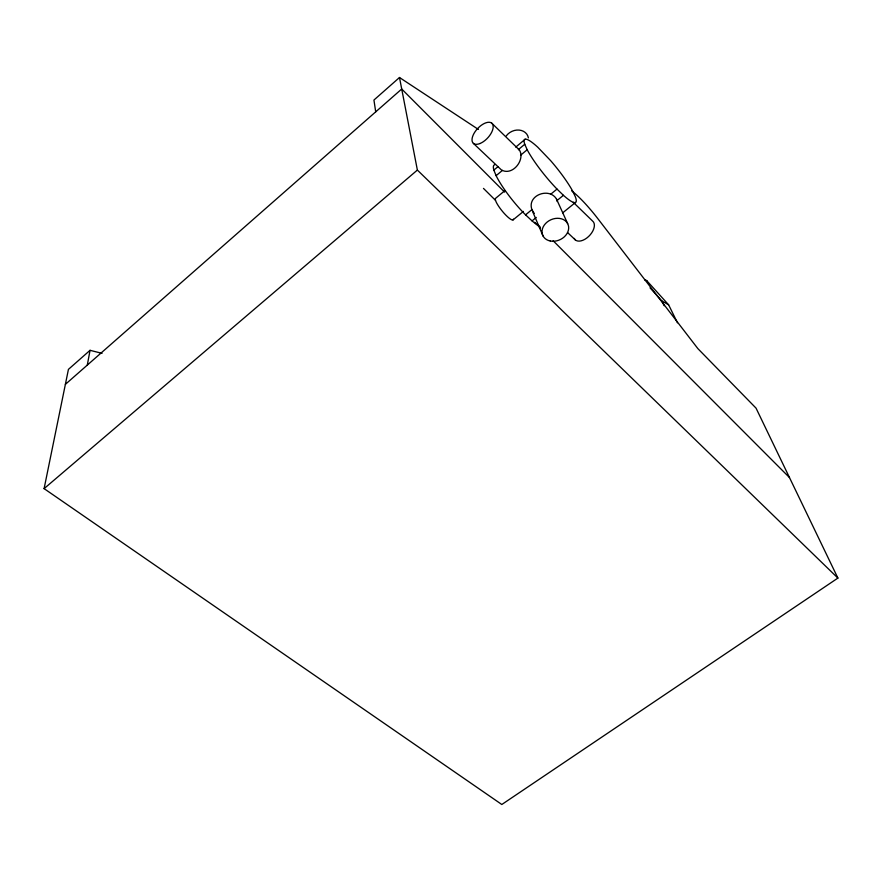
<?xml version="1.0" encoding="UTF-8"?>
<svg xmlns="http://www.w3.org/2000/svg" width="882" height="882" viewBox="0 0 882 882"><rect width="100%" height="100%" fill="white"/><g stroke="black" fill="none" stroke-linecap="round" stroke-linejoin="round"><path stroke-width="1.32" d="M473.413 143.413L501.417 169.928C512.343 176.345 525.518 159.918 519.421 150.028L491.704 123.116M87.296 365.104L90.041 350.319L102.047 353.351M571.69 190.876A39.988 6.858 51.3 0 1 597.61 218.361L697.871 348.622L756.039 408.134L837.9 578.074L501.814 804.494L44.1 488.628L68.432 369.371L90.041 350.319M478.43 129.445L399.491 77.506L373.935 100.041L375.71 111.849M65.378 384.354L401.718 89.016L504.603 192.1M44.1 488.628L417.373 170.072L399.491 77.506M515.761 147.118L525.22 139.191M539.96 226.575A40.186 7.938 50.8 0 1 532.055 220.897L525.562 214.844A40.186 7.938 50.8 0 1 496.114 175.672L493.854 170.105L498.021 166.61M524.746 144.262L527.193 149.731A40.495 6.946 50.9 0 0 557.016 189.09L563.422 195.308A40.495 6.946 50.9 0 0 575.307 196.686L572.683 191.14A40.495 6.946 50.9 0 0 550.611 160.612L537.777 147.228A40.495 6.946 50.9 0 0 524.746 144.262L518.407 149.565L519.421 150.028M496.114 175.672L502.409 170.413M520.81 155.056L527.193 149.731M504.967 190.556L495.695 198.241A13.892 2.922 50.8 0 0 502.872 211.867A13.892 2.922 50.8 0 0 513.434 219.144M513.059 219.894L523.401 211.415M525.562 214.844L531.934 209.629C526.719 195.33 549.21 186.94 556.465 198.979L567.655 223.609M550.555 194.371L557.016 189.09M532.055 220.897L536.289 217.446M557.27 201.482L556.994 200.556L563.422 195.308M562.727 212.816L575.505 202.441M650.045 287.863L661.831 300.905L668.633 304.83L677.453 322.79M647.046 280.983L644.72 279.594L647.046 280.983L668.633 304.83M567.567 232.561L575.373 239.959M417.373 170.072L837.9 578.074M573.3 202.331L592.627 221.095A12.789 7.431 -46.2 0 1 588.581 236.519A12.789 7.431 -46.2 0 1 574.204 238.394M483.479 188.406L495.497 200.346M534.69 222.253L540.512 228.085M553.124 240.731L789.489 477.559M531.934 209.629L534.238 213.444M661.831 300.905L664.201 305.734M532.485 211.195L543.08 236.056M556.465 198.979L556.994 200.556M506.301 135.861A12.635 10.573 -25.6 0 1 519.134 130.073A12.635 10.573 -25.6 0 1 528.384 137.89M493.854 170.105A40.186 7.938 50.8 0 1 494.736 164.747M479.984 143.523A13.671 6.891 -47 0 0 492.795 124.571A13.671 6.891 -47 0 0 475.012 131.793A13.671 6.891 -47 0 0 479.984 143.523M550.258 240.995A13.781 10.959 -24.4 0 0 568.57 226.332A13.781 10.959 -24.4 0 0 547.204 222.01A13.781 10.959 -24.4 0 0 550.258 240.995"/></g></svg>
